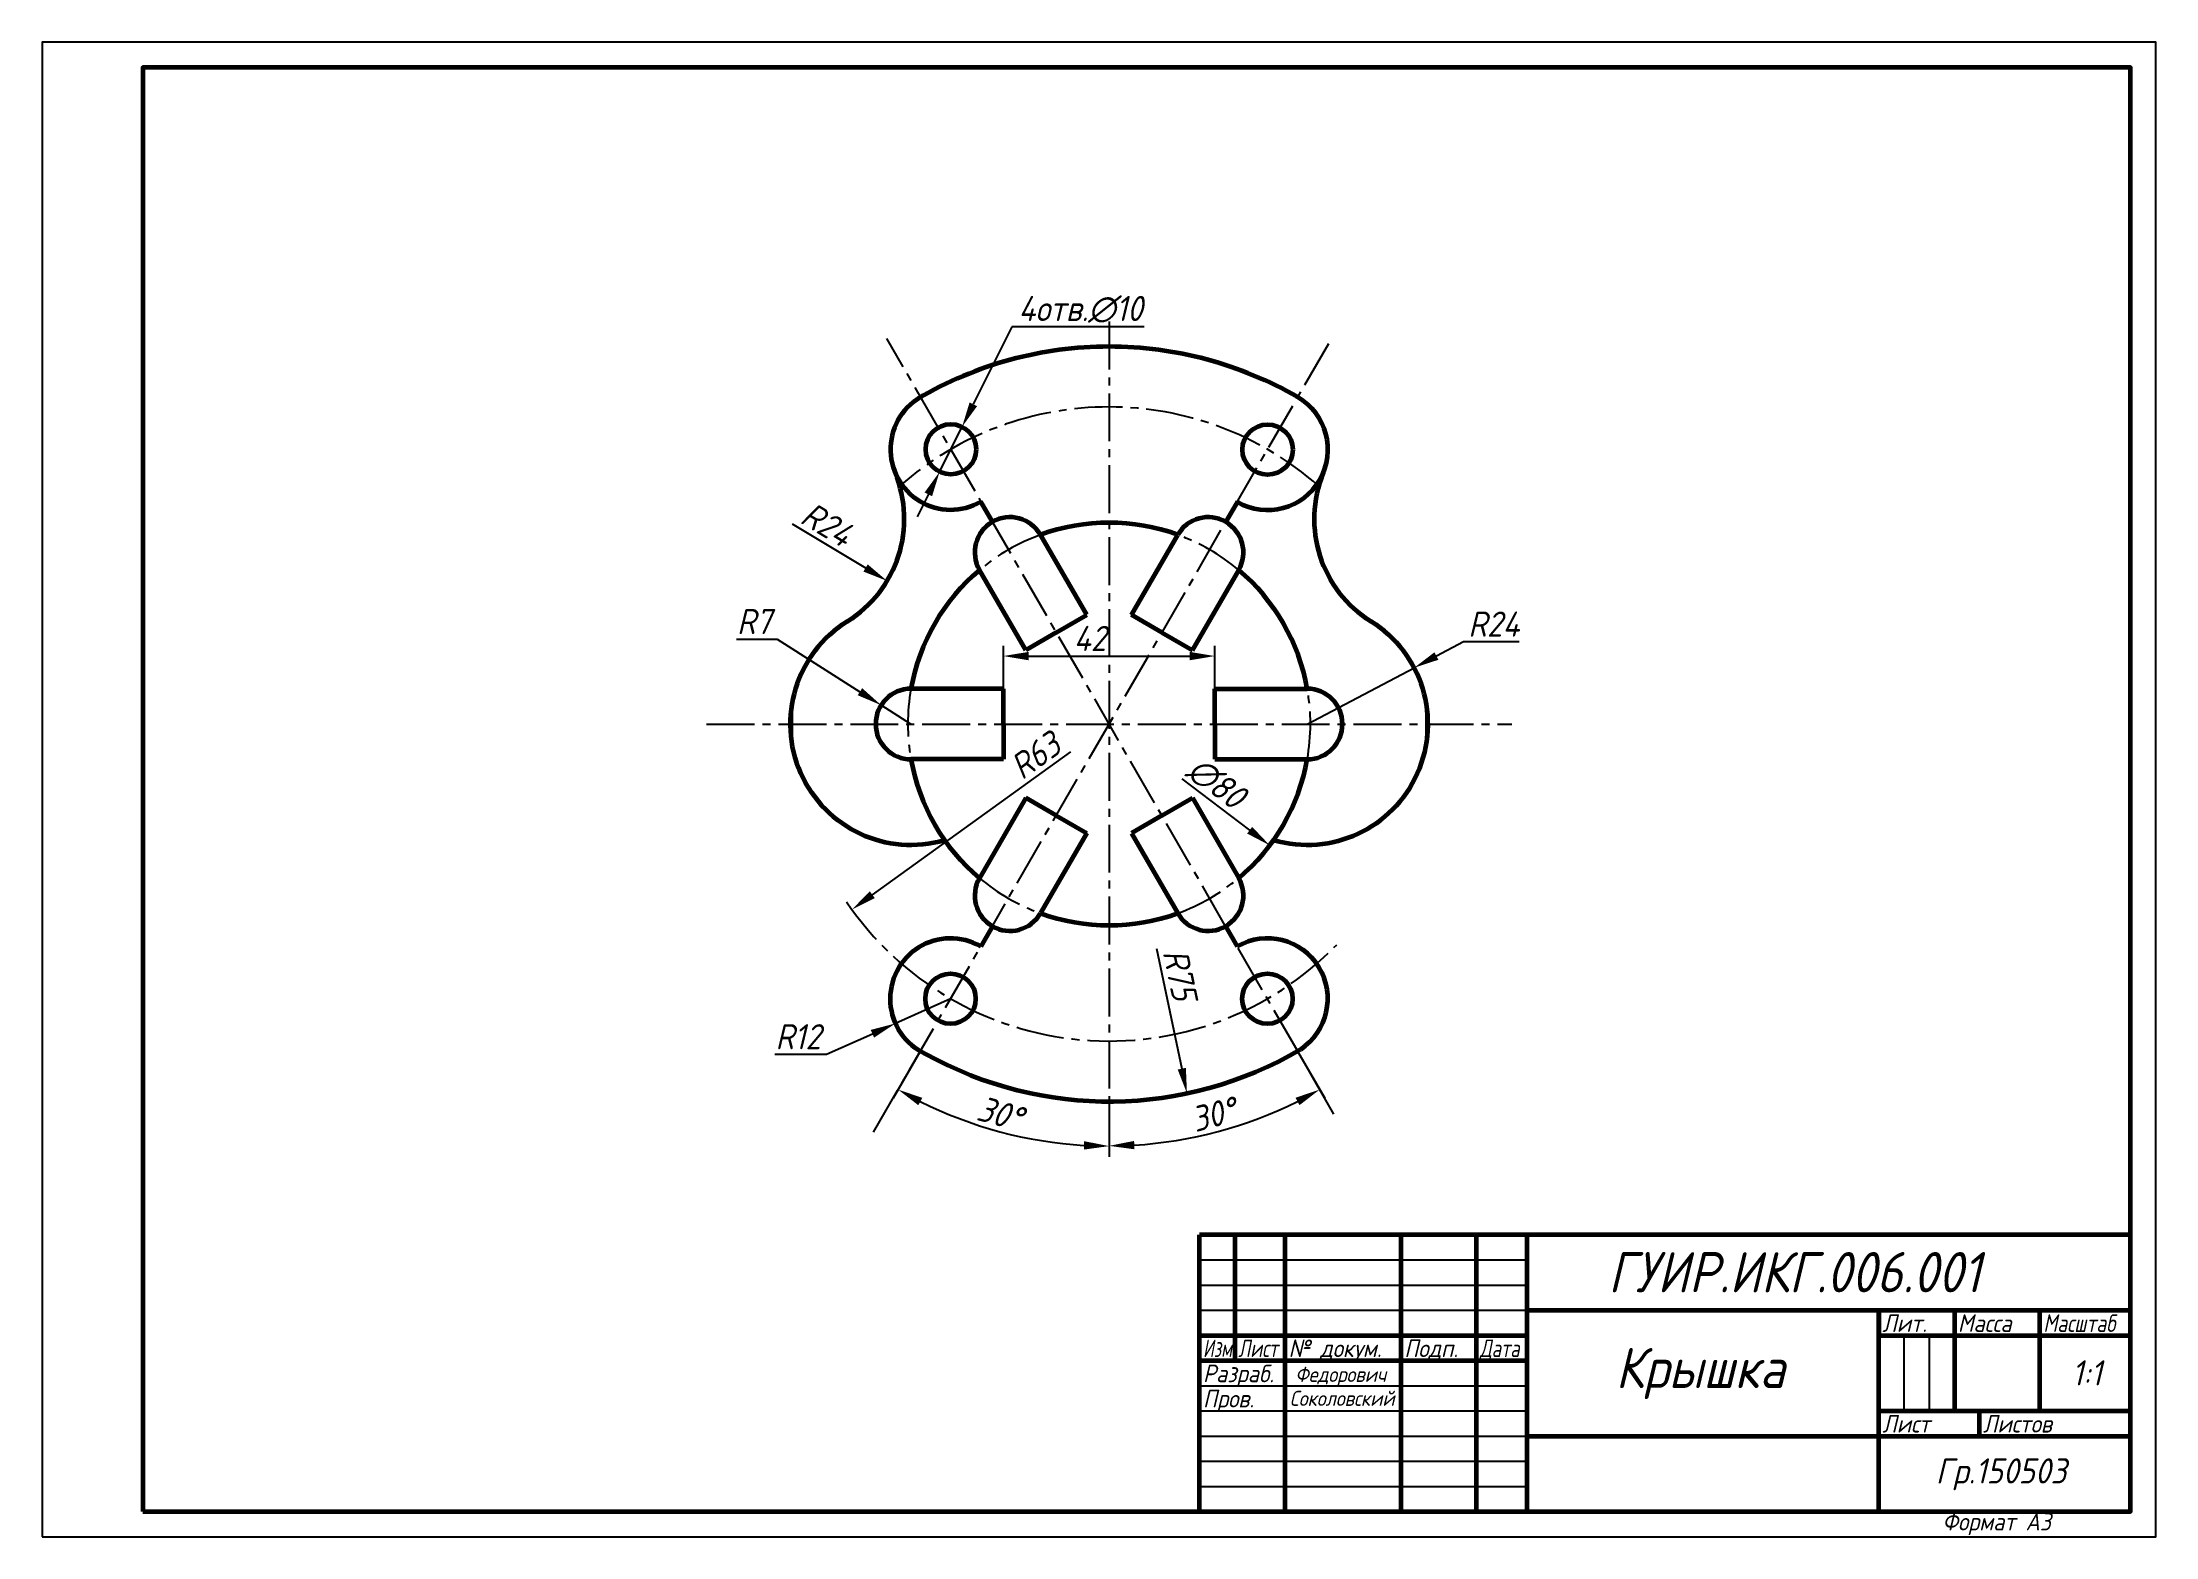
# Model space of a CAD drawing. Header units: millimetres. Extents: x 0 to 420, y 0 to 297.
import ezdxf

# ---------------------------------------------------------------- set-up
doc = ezdxf.new("R2010")
doc.units = ezdxf.units.MM
doc.header["$LTSCALE"] = 0.5
doc.linetypes.add('осевая2', pattern=[28.575, 19.05, -3.175, 3.175, -3.175])
doc.layers.get('0').update_dxf_attribs({"lineweight": 60})
doc.layers.get('Defpoints').update_dxf_attribs({"color": 5})
doc.layers.add('1-оси', color=1, linetype='осевая2')
doc.layers.add('3-размеры', color=6, linetype='Continuous')
doc.layers.add('4-текст', color=7, linetype='Continuous', true_color=0x00ad00)
doc.styles.get("Standard").update_dxf_attribs({"font": 'isocpeui.ttf', "width": 0.9})
doc.dimstyles.new('Standart', dxfattribs={"dimtxt": 5, "dimasz": 5, "dimexe": 2, "dimexo": 0, "dimgap": 1, "dimtad": 1, "dimtoh": 1, "dimdec": 0, "dimtxsty": 'Standard', "dimcen": 2.5, "dimadec": 0, "dimazin": 0, "dimtfac": 1, "dimtdec": 0, "dimtmove": 0, "dimatfit": 3, "dimldrblk": 'DOTSMALL', "dimfxl": 1, "dimarcsym": 0})

# ---------------------------------------------------------------- blocks, each defined once
blk = doc.blocks.new('*U2')
for p, q in [((12.69, 7), (-5.69, 7)), ((12.69, 0), (12.69, 7)), ((12.69, 0), (12.69, -7)), ((12.69, -7), (-5.69, -7))]:
    blk.add_line(p, q)
blk.add_arc((-5.69, 0), 7, 90, 270)
blk = doc.blocks.new('*U3')
at = {"color": 0, "linetype": 'ByBlock', "lineweight": -2, "transparency": 16777216}
for p, rotation in [((133.15, 229.18), 300.0000000000001), ((166.85, 229.18), 240), ((183.69, 200), 180), ((133.15, 170.82), 59.99999999999999), ((166.85, 170.82), 120)]:
    blk.add_blockref('*U2', p, dxfattribs=dict(at, rotation=rotation))
blk.add_blockref('*U2', (116.31, 200), dxfattribs=at)
blk = doc.blocks.new('*D5')
at = {"layer": '3-размеры', "color": 0, "lineweight": -2, "transparency": 16777216}
for p, q in [((191.01, 168.51), (191.01, 177.02)), ((233.01, 168.51), (233.01, 177.02)), ((196.01, 175.02), (228.01, 175.02))]:
    blk.add_line(p, q, dxfattribs=at)
at = {"layer": '3-размеры', "color": 0, "transparency": 16777216}
for points in [[(196.01, 175.85), (196.01, 174.18), (191.01, 175.02)], [(228.01, 175.85), (228.01, 174.18), (233.01, 175.02)]]:
    blk.add_solid(points, dxfattribs=at)
at = {"layer": 'Defpoints', "color": 0}
for p in [(233.01, 175.02), (191.01, 168.51), (233.01, 168.51)]:
    blk.add_point(p, dxfattribs=at)
at = {"layer": '3-размеры', "color": 0, "transparency": 16777216, "insert": (208.2, 178.52), "char_height": 5, "attachment_point": 5}
blk.add_mtext('42', dxfattribs=at)
blk = doc.blocks.new('_DotSmall')
at = {"color": 0, "linetype": 'ByBlock', "const_width": 0.5}
blk.add_lwpolyline([(-0.0625, 0, 1), (0.0625, 0, 1)], format="xyb", close=True, dxfattribs=at)
blk = doc.blocks.new('*D7')
at = {"layer": '3-размеры', "color": 0, "lineweight": -2, "transparency": 16777216}
blk.add_line((226.46, 150.6), (239.94, 140.41), dxfattribs=at)
at = {"layer": '3-размеры', "color": 0, "transparency": 16777216}
blk.add_solid([(240.44, 141.08), (239.44, 139.75), (243.93, 137.4)], dxfattribs=at)
at = {"layer": 'Defpoints', "color": 0}
for p in [(180.09, 185.61), (243.93, 137.4)]:
    blk.add_point(p, dxfattribs=at)
at = {"layer": '3-размеры', "color": 0, "transparency": 16777216, "insert": (233.31, 149.8), "char_height": 5, "attachment_point": 5, "rotation": 322.9379}
blk.add_mtext('∅80', dxfattribs=at)
blk = doc.blocks.new('*D9')
at = {"layer": '3-размеры', "color": 0, "lineweight": -2, "transparency": 16777216}
for p, q in [((137.93, 178.35), (146.05, 178.35)), ((146.05, 178.35), (162.49, 167.93)), ((172.63, 161.51), (166.72, 165.25))]:
    blk.add_line(p, q, dxfattribs=at)
at = {"layer": '3-размеры', "color": 0, "transparency": 16777216}
blk.add_solid([(162.94, 168.63), (162.05, 167.23), (166.72, 165.25)], dxfattribs=at)
at = {"layer": 'Defpoints', "color": 0}
for p in [(166.72, 165.25), (172.63, 161.51)]:
    blk.add_point(p, dxfattribs=at)
at = {"layer": '3-размеры', "color": 0, "transparency": 16777216, "insert": (141.49, 181.88), "char_height": 5, "attachment_point": 5}
blk.add_mtext('R7', dxfattribs=at)
blk = doc.blocks.new('*D10')
at = {"layer": '3-размеры', "color": 0, "lineweight": -2, "transparency": 16777216}
for p, q in [((282.46, 177.87), (277.05, 175.02)), ((293.47, 177.87), (282.46, 177.87)), ((251.39, 161.51), (272.63, 172.69))]:
    blk.add_line(p, q, dxfattribs=at)
at = {"layer": '3-размеры', "color": 0, "transparency": 16777216}
blk.add_solid([(276.66, 175.76), (277.44, 174.28), (272.63, 172.69)], dxfattribs=at)
at = {"layer": 'Defpoints', "color": 0}
for p in [(272.63, 172.69), (251.39, 161.51)]:
    blk.add_point(p, dxfattribs=at)
at = {"layer": '3-размеры', "color": 0, "transparency": 16777216, "insert": (288.46, 181.37), "char_height": 5, "attachment_point": 5}
blk.add_mtext('R24', dxfattribs=at)
blk = doc.blocks.new('*D11')
at = {"layer": '3-размеры', "color": 0, "lineweight": -2, "transparency": 16777216}
blk.add_line((149.02, 201.27), (163.61, 192.52), dxfattribs=at)
at = {"layer": '3-размеры', "color": 0, "transparency": 16777216}
blk.add_solid([(164.04, 193.23), (163.18, 191.81), (167.9, 189.95)], dxfattribs=at)
at = {"layer": 'Defpoints', "color": 0}
for p in [(147.31, 202.29), (167.9, 189.95)]:
    blk.add_point(p, dxfattribs=at)
at = {"layer": '3-размеры', "color": 0, "transparency": 16777216, "insert": (155.97, 201.18), "char_height": 5, "attachment_point": 5, "rotation": 329.0636}
blk.add_mtext('R24', dxfattribs=at)
blk = doc.blocks.new('*D12')
at = {"layer": '3-размеры', "color": 0, "lineweight": -2, "transparency": 16777216}
blk.add_line((221.41, 116.93), (226.45, 93.01), dxfattribs=at)
at = {"layer": '3-размеры', "color": 0, "transparency": 16777216}
blk.add_solid([(227.27, 93.18), (225.64, 92.84), (227.48, 88.12)], dxfattribs=at)
at = {"layer": 'Defpoints', "color": 0}
for p in [(212.01, 161.51), (227.48, 88.12)]:
    blk.add_point(p, dxfattribs=at)
at = {"layer": '3-размеры', "color": 0, "transparency": 16777216, "insert": (226.12, 111.71), "char_height": 5, "attachment_point": 5, "rotation": 281.9042}
blk.add_mtext('R75', dxfattribs=at)
blk = doc.blocks.new('*D14')
at = {"layer": '3-размеры', "color": 0, "lineweight": -2, "transparency": 16777216}
for p, q in [((192.7, 240.43), (185.02, 225.05)), ((218.96, 240.43), (192.7, 240.43)), ((178.32, 211.63), (182.79, 220.58)), ((176.09, 207.16), (173.85, 202.69))]:
    blk.add_line(p, q, dxfattribs=at)
at = {"layer": '3-размеры', "color": 0, "transparency": 16777216}
for points in [[(184.28, 225.42), (185.77, 224.68), (182.79, 220.58)], [(175.34, 207.53), (176.83, 206.79), (178.32, 211.63)]]:
    blk.add_solid(points, dxfattribs=at)
at = {"layer": 'Defpoints', "color": 0}
for p in [(182.79, 220.58), (178.32, 211.63)]:
    blk.add_point(p, dxfattribs=at)
at = {"layer": '3-размеры', "color": 0, "transparency": 16777216, "insert": (206.33, 243.93), "char_height": 5, "attachment_point": 5}
blk.add_mtext('4отв.∅10', dxfattribs=at)
blk = doc.blocks.new('*D16')
at = {"layer": '3-размеры', "color": 0, "lineweight": -2, "transparency": 16777216}
blk.add_line((204.36, 155.99), (164.95, 127.58), dxfattribs=at)
at = {"layer": '3-размеры', "color": 0, "transparency": 16777216}
blk.add_solid([(164.47, 128.26), (165.44, 126.91), (160.9, 124.66)], dxfattribs=at)
at = {"layer": 'Defpoints', "color": 0}
for p in [(212.01, 161.51), (160.9, 124.66)]:
    blk.add_point(p, dxfattribs=at)
at = {"layer": '3-размеры', "color": 0, "transparency": 16777216, "insert": (197.37, 155.26), "char_height": 5, "attachment_point": 5, "rotation": 35.7872}
blk.add_mtext('R63', dxfattribs=at)
blk = doc.blocks.new('*D17')
at = {"layer": '3-размеры', "color": 0, "lineweight": -2, "transparency": 16777216}
for p, q in [((174.52, 96.55), (169.08, 87.13)), ((212.01, 86.51), (212.01, 75.63))]:
    blk.add_line(p, q, dxfattribs=at)
blk.add_arc((212.01, 161.51), 83.88, 243.4251, 266.5841, dxfattribs=at)
at = {"layer": '3-размеры', "color": 0, "transparency": 16777216}
for points in [[(174.09, 85.76), (174.88, 87.22), (170.08, 88.86)], [(207.04, 78.61), (206.99, 76.94), (212.01, 77.63)]]:
    blk.add_solid(points, dxfattribs=at)
at = {"layer": 'Defpoints', "color": 0}
for p in [(212.01, 161.51), (174.52, 96.55), (212.01, 86.51), (197.45, 78.9)]:
    blk.add_point(p, dxfattribs=at)
at = {"layer": '3-размеры', "color": 0, "transparency": 16777216, "insert": (190.32, 84.11), "char_height": 5, "attachment_point": 5, "rotation": 344.345}
blk.add_mtext('30°', dxfattribs=at)
blk = doc.blocks.new('*D18')
at = {"layer": '3-размеры', "color": 0, "lineweight": -2, "transparency": 16777216}
for p, q in [((249.45, 96.52), (254.86, 87.14)), ((212.01, 86.51), (212.01, 75.68))]:
    blk.add_line(p, q, dxfattribs=at)
blk.add_arc((212.01, 161.51), 83.83, 273.418, 296.5311, dxfattribs=at)
at = {"layer": '3-размеры', "color": 0, "transparency": 16777216}
for points in [[(249.06, 87.24), (249.85, 85.77), (253.86, 88.87)], [(217.03, 77), (216.98, 78.66), (212.01, 77.68)]]:
    blk.add_solid(points, dxfattribs=at)
at = {"layer": 'Defpoints', "color": 0}
for p in [(212.01, 161.51), (249.45, 96.52), (212.01, 86.51), (226.54, 78.95)]:
    blk.add_point(p, dxfattribs=at)
at = {"layer": '3-размеры', "color": 0, "transparency": 16777216, "insert": (232.77, 83.91), "char_height": 5, "attachment_point": 5, "rotation": 14.9745}
blk.add_mtext('30°', dxfattribs=at)
blk = doc.blocks.new('*D19')
at = {"layer": '3-размеры', "color": 0, "lineweight": -2, "transparency": 16777216}
for p, q in [((180.49, 106.91), (169.54, 102)), ((155.85, 95.87), (164.97, 99.96)), ((145.6, 95.87), (155.85, 95.87))]:
    blk.add_line(p, q, dxfattribs=at)
at = {"layer": '3-размеры', "color": 0, "transparency": 16777216}
blk.add_solid([(164.63, 100.72), (165.31, 99.2), (169.54, 102)], dxfattribs=at)
at = {"layer": 'Defpoints', "color": 0}
for p in [(180.49, 106.91), (169.54, 102)]:
    blk.add_point(p, dxfattribs=at)
at = {"layer": '3-размеры', "color": 0, "transparency": 16777216, "insert": (150.22, 99.37), "char_height": 5, "attachment_point": 5}
blk.add_mtext('R12', dxfattribs=at)

msp = doc.modelspace()

# ---------------------------------------------------------------- linework, layer by layer
for p, q in [((188.82, 201.68), (186.52, 205.69)), ((237.5, 205.65), (235.2, 201.68)), ((188.82, 121.34), (186.49, 117.3)), ((235.17, 121.32), (237.48, 117.3)), ((365, 45), (365, 40))]:
    msp.add_line(p, q)
at = {"lineweight": 60}
for p, q in [((415, 60), (230, 60)), ((230, 5), (230, 60)), ((237, 60), (237, 35)), ((247, 5), (247, 60)), ((270, 60), (270, 5)), ((285, 5), (285, 60)), ((295, 60), (295, 5)), ((295, 45), (415, 45)), ((365, 5), (365, 45)), ((380, 45), (380, 25)), ((397, 25), (397, 45)), ((230, 40), (295, 40)), ((365, 40), (415, 40)), ((230, 35), (295, 35)), ((365, 25), (415, 25)), ((385, 20), (385, 25)), ((295, 20), (415, 20))]:
    msp.add_line(p, q, dxfattribs=at)
at = {"lineweight": -3}
for p, q in [((230, 55), (295, 55)), ((230, 50), (295, 50)), ((230, 45), (295, 45)), ((370, 25), (370, 40)), ((375, 40), (375, 25)), ((230, 30), (295, 30)), ((230, 25), (295, 25)), ((230, 20), (295, 20)), ((230, 15), (295, 15)), ((230, 10), (295, 10))]:
    msp.add_line(p, q, dxfattribs=at)
at = {"lineweight": 60}
msp.add_lwpolyline([(20, 5), (415, 5), (415, 292), (20, 292)], close=True, dxfattribs=at)
for centre in [(180.56, 216.11), (243.5, 216.05), (180.49, 106.91), (243.47, 106.91)]:
    msp.add_circle(centre, 5)
for centre, radius, start, end in [((212.01, 161.51), 75, 90, 120.4024), ((211.99, 161.48), 75.03, 60, 89.9863), ((180.56, 216.11), 12, 117.1058, 299.8024), ((212.01, 161.51), 75, 119.4933, 119.9479), ((243.5, 216.05), 12, 240, 60), ((147.31, 202.29), 24, 301.8315, 22.5714), ((276.76, 202.26), 24, 157.4841, 238.1055), ((212.01, 161.51), 40, 70.0787, 109.9213), ((212.01, 161.51), 40, 130.0787, 169.9213), ((212.01, 161.51), 40, 10.0787, 49.9213), ((172.63, 161.51), 24, 121.8315, 286.1875), ((251.39, 161.51), 24, 253.8125, 58.1055), ((212.01, 161.51), 40, 190.0787, 229.9213), ((212.01, 161.51), 40, 310.0787, 349.9213), ((212.01, 161.51), 40, 250.0787, 289.9213), ((180.49, 106.91), 12, 60, 245.5738), ((243.47, 106.91), 12, 303.0318, 119.9479), ((212.01, 161.51), 75, 240.8904, 300.4411)]:
    msp.add_arc(centre, radius, start, end)
at = {"layer": '1-оси'}
for p, q in [((212.01, 241.51), (212.01, 75.53)), ((165.19, 80.41), (256.02, 237.74)), ((256.69, 83.96), (167.86, 238.14)), ((235.2, 201.68), (235.2, 201.68)), ((132.01, 161.51), (292.01, 161.51))]:
    msp.add_line(p, q, dxfattribs=at)
for radius, start, end in [(63.01, 48.6255, 131.3233), (40, 109.9213, 130.0787), (40, 49.9213, 70.0787), (40, 169.9213, 190.0787), (40, 349.9213, 10.0787), (63.01, 175.168, 184.832), (63.01, 355.168, 4.832), (40, 229.9213, 250.0787), (40, 289.9213, 310.0787), (63.01, 214.0963, 315.875)]:
    msp.add_arc((212.01, 161.51), radius, start, end, dxfattribs=at)
at = {"layer": '3-размеры'}
for p, q in [((212.01, 86.51), (212.01, 86.51)), ((212.01, 75.53), (212.01, 75.53)), ((212.01, 75.53), (212.01, 75.53))]:
    msp.add_line(p, q, dxfattribs=at)
at = {"layer": 'Defpoints'}
msp.add_lwpolyline([(0, 0), (420, 0), (420, 297), (0, 297)], close=True, dxfattribs=at)

# ---------------------------------------------------------------- block references
msp.add_blockref('*U3', (62.01, -38.49))

# ---------------------------------------------------------------- texts
at = {"lineweight": -3, "width": 0.9}
msp.add_text('Формат А3', height=3.5, dxfattribs=at).set_placement((377.6, 1.25))
at = {"attachment_point": 1}
for s, width, insert, char_height in [('{\\C0;ГУИР.ИКГ.006.001}', 120, (311.19, 56.58), 8), ('{\\C0;Федорович}', 23, (249, 33.76), 3), ('Крышка', 69.7462, (312.66, 37.55), 8), ('1:1', 17.8717, (403.33, 35.06), 5), ('{\\C0;Соколовский}', 23, (247.9, 29), 3), ('{\\C0;Гр.150503}', 49.6695, (376.29, 15.58), 5)]:
    msp.add_mtext_dynamic_manual_height_columns(s, width=width, gutter_width=25, heights=[0], dxfattribs=dict(at, insert=insert, char_height=char_height))
at = {"layer": '4-текст', "lineweight": -3}
for s, width, p in [('Лит.', 0.9, (365.67, 40.7)), ('Масса', 0.9, (380.67, 40.7)), ('Масштаб', 0.8, (397.67, 40.7)), ('Изм.', 0.7, (230.67, 35.7)), ('Лист', 0.75, (237.67, 35.7)), ('№ докум.', 0.9, (247.67, 35.7)), ('Подп.', 0.9, (270.67, 35.7)), ('Дата', 0.75, (285.67, 35.7)), ('Разраб.', 0.9, (230.67, 30.7)), ('Пров.', 0.9, (230.67, 25.7)), ('Лист', 0.9, (365.67, 20.7)), ('Листов', 0.9, (385.67, 20.7))]:
    msp.add_text(s, height=3.5, dxfattribs=dict(at, width=width)).set_placement(p)

# ---------------------------------------------------------------- dimensions: what is measured, and where the dimension line sits
at = {"layer": '3-размеры'}
dim = msp.add_diameter_dim_2p(p1=(178.32, 211.63), p2=(182.79, 220.58), text='4отв.<>', dimstyle='Standart', dxfattribs=at)
dim.commit()
dim.dimension.update_dxf_attribs({"geometry": '*D14', "text_midpoint": (206.33, 240.43), "dimtype": 163})
for center, mpoint, picture, middle in [((147.31, 202.29), (167.9, 189.95), '*D11', (154.17, 198.18)), ((172.63, 161.51), (166.72, 165.25), '*D9', (141.49, 178.35)), ((251.39, 161.51), (272.63, 172.69), '*D10', (288.46, 177.87)), ((212.01, 161.51), (160.9, 124.66), '*D16', (199.41, 152.43)), ((212.01, 161.51), (227.48, 88.12), '*D12', (222.66, 110.98))]:
    dim = msp.add_radius_dim(center=center, mpoint=mpoint, dimstyle='Standart', dxfattribs=at)
    dim.commit()
    dim.dimension.update_dxf_attribs({"geometry": picture, "text_midpoint": middle, "dimtype": 164})
dim = msp.add_diameter_dim_2p(p1=(180.09, 185.61), p2=(243.93, 137.4), dimstyle='Standart', dxfattribs=at)
dim.commit()
dim.dimension.update_dxf_attribs({"geometry": '*D7', "text_midpoint": (231.2, 147.01), "dimtype": 163})
dim = msp.add_linear_dim(base=(233.01, 175.02), p1=(191.01, 168.51), p2=(233.01, 168.51), dimstyle='Standart', dxfattribs=at)
dim.commit()
dim.dimension.update_dxf_attribs({"geometry": '*D5', "text_midpoint": (208.2, 175.02), "dimtype": 160})
dim = msp.add_angular_dim_3p(base=(197.45, 78.9), center=(212.01, 161.51), p1=(174.52, 96.55), p2=(212.01, 86.51), dimstyle='Standart', dxfattribs=at)
dim.commit()
dim.dimension.update_dxf_attribs({"geometry": '*D17', "text_midpoint": (189.38, 80.74), "dimtype": 165})
dim = msp.add_angular_dim_3p(base=(226.54, 78.95), center=(212.01, 161.51), p1=(249.45, 96.52), p2=(212.01, 86.51), dimstyle='Standart', dxfattribs=at)
dim.commit()
dim.dimension.update_dxf_attribs({"geometry": '*D18', "text_midpoint": (232.77, 83.91)})
dim = msp.add_radius_dim(center=(180.49, 106.91), mpoint=(169.54, 102), dimstyle='Standart', dxfattribs=at)
dim.commit()
dim.dimension.update_dxf_attribs({"geometry": '*D19', "text_midpoint": (150.22, 99.37)})

doc.saveas('drawing.dxf')
